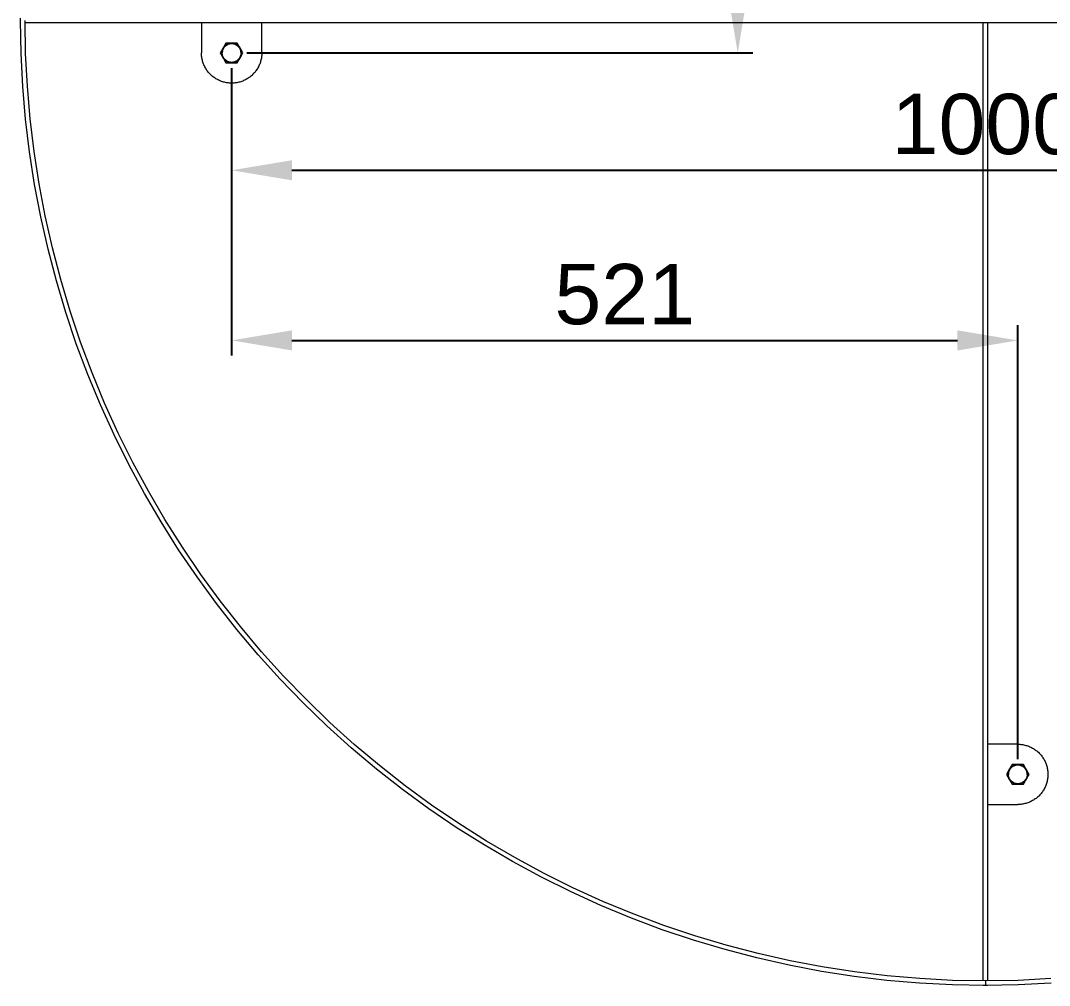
# Model space of a CAD drawing. Header units: millimetres. Extents: x 197 to 5040, y -433 to 2409.
# Drawn here: x 1993 to 2675, y -325 to 315 of the extents above; entities that cross this region are included whole.
import ezdxf

# ---------------------------------------------------------------- set-up
doc = ezdxf.new("R2010")
doc.units = ezdxf.units.MM
doc.layers.add('ZANO_R', color=7, linetype='Continuous', lineweight=0)
doc.layers.add('ZANO_W', color=1, linetype='Continuous', lineweight=0)
doc.styles.get("Standard").update_dxf_attribs({"font": 'ARIALUNI.TTF'})
doc.dimstyles.new('pl i ang', dxfattribs={"dimtxt": 50, "dimasz": 50, "dimexe": 1.25, "dimexo": 0.625, "dimgap": 10, "dimtad": 1, "dimtoh": 1, "dimtxsty": 'Standard', "dimcen": 2.5, "dimclrd": 1, "dimclre": 1, "dimclrt": 1, "dimadec": 0, "dimazin": 0, "dimtfac": 1, "dimtmove": 0, "dimatfit": 3, "dimfxl": 1, "dimarcsym": 1})

# ---------------------------------------------------------------- blocks, each defined once
blk = doc.blocks.new('*D366')
at = {"layer": 'ZANO_W', "color": 1, "lineweight": -2}
for p, q in [((2132.66, 283.62), (2132.66, 92.97)), ((2654.16, -174.88), (2654.16, 112.97)), ((2172.66, 102.97), (2614.16, 102.97))]:
    blk.add_line(p, q, dxfattribs=at)
at = {"layer": 'ZANO_W', "color": 1}
for points in [[(2172.66, 109.63), (2172.66, 96.3), (2132.66, 102.97)], [(2614.16, 96.3), (2614.16, 109.63), (2654.16, 102.97)]]:
    blk.add_solid(points, dxfattribs=at)
at = {"layer": 'ZANO_W', "color": 1, "insert": (2393.41, 133.4), "char_height": 40, "attachment_point": 5}
blk.add_mtext('521', dxfattribs=at)
blk = doc.blocks.new('*D367')
at = {"layer": 'ZANO_W', "color": 1, "lineweight": -2}
for p, q in [((3132.66, 326.62), (3132.66, 205.81)), ((2132.66, 283.62), (2132.66, 205.81)), ((2172.66, 215.81), (3092.66, 215.81))]:
    blk.add_line(p, q, dxfattribs=at)
at = {"layer": 'ZANO_W', "color": 1}
for points in [[(2172.66, 222.48), (2172.66, 209.15), (2132.66, 215.81)], [(3092.66, 209.15), (3092.66, 222.48), (3132.66, 215.81)]]:
    blk.add_solid(points, dxfattribs=at)
at = {"layer": 'ZANO_W', "color": 1, "insert": (2632.66, 246.25), "char_height": 40, "attachment_point": 5}
blk.add_mtext('1000', dxfattribs=at)
blk = doc.blocks.new('*D368')
at = {"layer": 'ZANO_W', "color": 1, "lineweight": -2}
for p, q in [((2601.16, 815.12), (2458.36, 815.12)), ((2468.36, 775.12), (2468.36, 333.62)), ((2142.66, 293.62), (2478.36, 293.62))]:
    blk.add_line(p, q, dxfattribs=at)
at = {"layer": 'ZANO_W', "color": 1}
for points in [[(2475.03, 775.12), (2461.7, 775.12), (2468.36, 815.12)], [(2461.7, 333.62), (2475.03, 333.62), (2468.36, 293.62)]]:
    blk.add_solid(points, dxfattribs=at)
at = {"layer": 'ZANO_W', "color": 1, "insert": (2437.93, 554.37), "char_height": 40, "attachment_point": 5, "rotation": 90}
blk.add_mtext('521', dxfattribs=at)

msp = doc.modelspace()

# ---------------------------------------------------------------- linework, layer by layer
at = {"layer": 'ZANO_R'}
for p, q in [((1992.66, 313.62), (1992.66, 316.62)), ((1993.03, 293.27), (1992.66, 315.12)), ((1996.03, 293.37), (1995.66, 315.12)), ((1992.66, 313.62), (1992.66, 313.62)), ((3269.66, 313.62), (1995.66, 313.62)), ((2112.66, 313.62), (2112.66, 293.62)), ((2152.66, 293.62), (2152.66, 313.62)), ((2631.16, -321.88), (2631.16, 313.62)), ((2634.16, 313.62), (2634.16, -321.88)), ((2112.67, 292.93), (2112.66, 293.62)), ((2127.03, 296.87), (2125.15, 293.62)), ((2125.15, 293.62), (2127.03, 290.37)), ((2126.16, 293.73), (2126.17, 293.95)), ((2126.16, 293.51), (2126.16, 293.73)), ((2126.17, 293.29), (2126.16, 293.51)), ((2126.17, 293.95), (2126.18, 294.16)), ((2126.18, 294.16), (2126.2, 294.38)), ((2126.2, 294.38), (2126.23, 294.6)), ((2126.23, 294.6), (2126.27, 294.82)), ((2126.27, 294.82), (2126.31, 295.03)), ((2126.31, 295.03), (2126.37, 295.25)), ((2126.37, 295.25), (2126.42, 295.46)), ((2126.42, 294.04), (2126.41, 293.83)), ((2126.41, 293.83), (2126.41, 293.62)), ((2126.41, 293.4), (2126.41, 293.62)), ((2126.42, 295.46), (2126.49, 295.67)), ((2126.44, 294.26), (2126.42, 294.04)), ((2126.47, 294.47), (2126.44, 294.26)), ((2126.5, 294.68), (2126.47, 294.47)), ((2126.49, 295.67), (2126.56, 295.87)), ((2126.54, 294.89), (2126.5, 294.68)), ((2126.59, 295.1), (2126.54, 294.89)), ((2126.56, 295.87), (2126.64, 296.08)), ((2126.64, 295.3), (2126.59, 295.1)), ((2126.64, 296.08), (2126.73, 296.28)), ((2126.7, 295.51), (2126.64, 295.3)), ((2126.77, 295.71), (2126.7, 295.51)), ((2126.73, 296.28), (2126.82, 296.48)), ((2126.84, 295.91), (2126.77, 295.71)), ((2126.82, 296.48), (2126.92, 296.67)), ((2126.93, 296.11), (2126.84, 295.91)), ((2126.92, 296.67), (2127.03, 296.87)), ((2127.01, 296.3), (2126.93, 296.11)), ((2127.11, 296.49), (2127.01, 296.3)), ((2128.9, 300.12), (2127.03, 296.87)), ((2127.03, 296.87), (2127.14, 297.05)), ((2127.21, 296.68), (2127.11, 296.49)), ((2127.14, 297.05), (2127.26, 297.24)), ((2127.32, 296.86), (2127.21, 296.68)), ((2127.26, 297.24), (2127.39, 297.42)), ((2127.43, 297.04), (2127.32, 296.86)), ((2127.39, 297.42), (2127.52, 297.59)), ((2127.55, 297.22), (2127.43, 297.04)), ((2127.52, 297.59), (2127.65, 297.77)), ((2127.68, 297.39), (2127.55, 297.22)), ((2127.65, 297.77), (2127.8, 297.93)), ((2127.81, 297.56), (2127.68, 297.39)), ((2127.8, 297.93), (2127.95, 298.09)), ((2127.95, 297.72), (2127.81, 297.56)), ((2127.95, 298.09), (2128.1, 298.25)), ((2128.09, 297.88), (2127.95, 297.72)), ((2128.24, 298.04), (2128.09, 297.88)), ((2128.1, 298.25), (2128.26, 298.4)), ((2128.39, 298.18), (2128.24, 298.04)), ((2128.26, 298.4), (2128.42, 298.55)), ((2128.55, 298.33), (2128.39, 298.18)), ((2128.42, 298.55), (2128.59, 298.69)), ((2128.71, 298.46), (2128.55, 298.33)), ((2128.59, 298.69), (2128.77, 298.82)), ((2128.88, 298.6), (2128.71, 298.46)), ((2128.77, 298.82), (2128.94, 298.95)), ((2129.05, 298.72), (2128.88, 298.6)), ((2132.66, 300.12), (2128.9, 300.12)), ((2128.94, 298.95), (2129.13, 299.07)), ((2129.23, 298.84), (2129.05, 298.72)), ((2129.13, 299.07), (2129.31, 299.19)), ((2129.41, 298.96), (2129.23, 298.84)), ((2129.31, 299.19), (2129.5, 299.3)), ((2129.59, 299.06), (2129.41, 298.96)), ((2129.5, 299.3), (2129.7, 299.4)), ((2129.78, 299.17), (2129.59, 299.06)), ((2129.7, 299.4), (2129.89, 299.5)), ((2129.97, 299.26), (2129.78, 299.17)), ((2129.89, 299.5), (2130.09, 299.59)), ((2130.17, 299.35), (2129.97, 299.26)), ((2130.09, 299.59), (2130.3, 299.67)), ((2130.36, 299.43), (2130.17, 299.35)), ((2130.3, 299.67), (2130.5, 299.75)), ((2130.56, 299.51), (2130.36, 299.43)), ((2130.5, 299.75), (2130.71, 299.82)), ((2130.77, 299.57), (2130.56, 299.51)), ((2130.71, 299.82), (2130.92, 299.88)), ((2130.97, 299.63), (2130.77, 299.57)), ((2130.92, 299.88), (2131.13, 299.93)), ((2131.18, 299.69), (2130.97, 299.63)), ((2131.13, 299.93), (2131.35, 299.98)), ((2131.39, 299.74), (2131.18, 299.69)), ((2131.35, 299.98), (2131.57, 300.02)), ((2131.6, 299.77), (2131.39, 299.74)), ((2131.57, 300.02), (2131.78, 300.06)), ((2131.81, 299.81), (2131.6, 299.77)), ((2131.78, 300.06), (2132, 300.08)), ((2132.02, 299.83), (2131.81, 299.81)), ((2132, 300.08), (2132.22, 300.1)), ((2132.23, 299.85), (2132.02, 299.83)), ((2132.22, 300.1), (2132.44, 300.11)), ((2132.44, 299.86), (2132.23, 299.85)), ((2132.44, 300.11), (2132.66, 300.12)), ((2132.66, 299.87), (2132.44, 299.86)), ((2136.41, 300.12), (2132.66, 300.12)), ((2132.66, 300.12), (2132.88, 300.11)), ((2132.87, 299.86), (2132.66, 299.87)), ((2133.08, 299.85), (2132.87, 299.86)), ((2132.88, 300.11), (2133.1, 300.1)), ((2133.3, 299.83), (2133.08, 299.85)), ((2133.1, 300.1), (2133.32, 300.08)), ((2133.51, 299.81), (2133.3, 299.83)), ((2133.32, 300.08), (2133.53, 300.06)), ((2133.72, 299.77), (2133.51, 299.81)), ((2133.53, 300.06), (2133.75, 300.02)), ((2133.93, 299.74), (2133.72, 299.77)), ((2133.75, 300.02), (2133.97, 299.98)), ((2134.14, 299.69), (2133.93, 299.74)), ((2133.97, 299.98), (2134.18, 299.93)), ((2134.34, 299.63), (2134.14, 299.69)), ((2134.18, 299.93), (2134.39, 299.88)), ((2134.55, 299.57), (2134.34, 299.63)), ((2134.39, 299.88), (2134.6, 299.82)), ((2134.75, 299.51), (2134.55, 299.57)), ((2134.6, 299.82), (2134.81, 299.75)), ((2134.95, 299.43), (2134.75, 299.51)), ((2134.81, 299.75), (2135.02, 299.67)), ((2135.15, 299.35), (2134.95, 299.43)), ((2135.02, 299.67), (2135.22, 299.59)), ((2135.34, 299.26), (2135.15, 299.35)), ((2135.22, 299.59), (2135.42, 299.5)), ((2135.53, 299.17), (2135.34, 299.26)), ((2135.42, 299.5), (2135.62, 299.4)), ((2135.72, 299.06), (2135.53, 299.17)), ((2135.62, 299.4), (2135.81, 299.3)), ((2135.91, 298.96), (2135.72, 299.06)), ((2135.81, 299.3), (2136, 299.19)), ((2136.09, 298.84), (2135.91, 298.96)), ((2136, 299.19), (2136.19, 299.07)), ((2136.26, 298.72), (2136.09, 298.84)), ((2136.19, 299.07), (2136.37, 298.95)), ((2136.43, 298.6), (2136.26, 298.72)), ((2136.37, 298.95), (2136.55, 298.82)), ((2138.29, 296.87), (2136.41, 300.12)), ((2136.6, 298.46), (2136.43, 298.6)), ((2136.55, 298.82), (2136.72, 298.69)), ((2136.77, 298.33), (2136.6, 298.46)), ((2136.72, 298.69), (2136.89, 298.55)), ((2136.92, 298.18), (2136.77, 298.33)), ((2136.89, 298.55), (2137.06, 298.4)), ((2137.08, 298.04), (2136.92, 298.18)), ((2137.06, 298.4), (2137.21, 298.25)), ((2137.23, 297.88), (2137.08, 298.04)), ((2137.21, 298.25), (2137.37, 298.09)), ((2137.37, 297.72), (2137.23, 297.88)), ((2137.37, 298.09), (2137.52, 297.93)), ((2137.51, 297.56), (2137.37, 297.72)), ((2137.64, 297.39), (2137.51, 297.56)), ((2137.52, 297.93), (2137.66, 297.77)), ((2137.76, 297.22), (2137.64, 297.39)), ((2137.66, 297.77), (2137.8, 297.59)), ((2137.88, 297.04), (2137.76, 297.22)), ((2137.8, 297.59), (2137.93, 297.42)), ((2138, 296.86), (2137.88, 297.04)), ((2137.93, 297.42), (2138.05, 297.24)), ((2138.11, 296.68), (2138, 296.86)), ((2138.05, 297.24), (2138.17, 297.05)), ((2138.21, 296.49), (2138.11, 296.68)), ((2138.17, 297.05), (2138.29, 296.87)), ((2138.3, 296.3), (2138.21, 296.49)), ((2140.16, 293.62), (2138.29, 296.87)), ((2138.29, 296.87), (2138.39, 296.67)), ((2138.29, 290.37), (2140.16, 293.62)), ((2138.39, 296.11), (2138.3, 296.3)), ((2138.39, 296.67), (2138.49, 296.48)), ((2138.47, 295.91), (2138.39, 296.11)), ((2138.55, 295.71), (2138.47, 295.91)), ((2138.49, 296.48), (2138.59, 296.28)), ((2138.61, 295.51), (2138.55, 295.71)), ((2138.59, 296.28), (2138.67, 296.08)), ((2138.68, 295.3), (2138.61, 295.51)), ((2138.67, 296.08), (2138.75, 295.87)), ((2138.73, 295.1), (2138.68, 295.3)), ((2138.78, 294.89), (2138.73, 295.1)), ((2138.75, 295.87), (2138.83, 295.67)), ((2138.82, 294.68), (2138.78, 294.89)), ((2138.85, 294.47), (2138.82, 294.68)), ((2138.83, 295.67), (2138.89, 295.46)), ((2138.87, 294.26), (2138.85, 294.47)), ((2138.89, 294.04), (2138.87, 294.26)), ((2138.89, 295.46), (2138.95, 295.25)), ((2138.9, 293.83), (2138.89, 294.04)), ((2138.91, 293.62), (2138.9, 293.83)), ((2138.91, 293.62), (2138.9, 293.4)), ((2138.95, 295.25), (2139, 295.03)), ((2139, 295.03), (2139.05, 294.82)), ((2139.05, 294.82), (2139.08, 294.6)), ((2139.08, 294.6), (2139.11, 294.38)), ((2139.11, 294.38), (2139.13, 294.16)), ((2139.13, 294.16), (2139.15, 293.95)), ((2139.15, 293.95), (2139.16, 293.73)), ((2139.16, 293.51), (2139.15, 293.29)), ((2139.16, 293.73), (2139.16, 293.51)), ((2152.66, 293.62), (2152.65, 292.93)), ((1994.15, 271.44), (1993.03, 293.27)), ((1997.14, 271.65), (1996.03, 293.37)), ((2112.7, 292.25), (2112.67, 292.93)), ((2112.76, 291.57), (2112.7, 292.25)), ((2112.84, 290.89), (2112.76, 291.57)), ((2112.95, 290.22), (2112.84, 290.89)), ((2113.08, 289.55), (2112.95, 290.22)), ((2113.23, 288.88), (2113.08, 289.55)), ((2113.4, 288.22), (2113.23, 288.88)), ((2113.59, 287.57), (2113.4, 288.22)), ((2113.81, 286.92), (2113.59, 287.57)), ((2114.05, 286.28), (2113.81, 286.92)), ((2126.18, 293.07), (2126.17, 293.29)), ((2126.2, 292.85), (2126.18, 293.07)), ((2126.23, 292.63), (2126.2, 292.85)), ((2126.27, 292.42), (2126.23, 292.63)), ((2126.31, 292.2), (2126.27, 292.42)), ((2126.37, 291.99), (2126.31, 292.2)), ((2126.42, 291.78), (2126.37, 291.99)), ((2126.42, 293.19), (2126.41, 293.4)), ((2126.44, 292.98), (2126.42, 293.19)), ((2126.49, 291.57), (2126.42, 291.78)), ((2126.47, 292.76), (2126.44, 292.98)), ((2126.5, 292.55), (2126.47, 292.76)), ((2126.56, 291.36), (2126.49, 291.57)), ((2126.54, 292.34), (2126.5, 292.55)), ((2126.59, 292.14), (2126.54, 292.34)), ((2126.64, 291.15), (2126.56, 291.36)), ((2126.64, 291.93), (2126.59, 292.14)), ((2126.7, 291.73), (2126.64, 291.93)), ((2126.73, 290.95), (2126.64, 291.15)), ((2126.77, 291.52), (2126.7, 291.73)), ((2126.82, 290.75), (2126.73, 290.95)), ((2126.84, 291.32), (2126.77, 291.52)), ((2126.92, 290.56), (2126.82, 290.75)), ((2126.93, 291.13), (2126.84, 291.32)), ((2127.03, 290.37), (2126.92, 290.56)), ((2127.01, 290.93), (2126.93, 291.13)), ((2127.11, 290.74), (2127.01, 290.93)), ((2127.03, 290.37), (2128.9, 287.12)), ((2127.14, 290.18), (2127.03, 290.37)), ((2127.21, 290.55), (2127.11, 290.74)), ((2127.26, 289.99), (2127.14, 290.18)), ((2127.32, 290.37), (2127.21, 290.55)), ((2127.39, 289.81), (2127.26, 289.99)), ((2127.43, 290.19), (2127.32, 290.37)), ((2127.52, 289.64), (2127.39, 289.81)), ((2127.55, 290.01), (2127.43, 290.19)), ((2127.65, 289.47), (2127.52, 289.64)), ((2127.68, 289.84), (2127.55, 290.01)), ((2127.8, 289.3), (2127.65, 289.47)), ((2127.81, 289.67), (2127.68, 289.84)), ((2127.95, 289.14), (2127.8, 289.3)), ((2127.95, 289.51), (2127.81, 289.67)), ((2128.09, 289.35), (2127.95, 289.51)), ((2128.1, 288.98), (2127.95, 289.14)), ((2128.24, 289.2), (2128.09, 289.35)), ((2128.26, 288.83), (2128.1, 288.98)), ((2128.39, 289.05), (2128.24, 289.2)), ((2128.42, 288.68), (2128.26, 288.83)), ((2128.55, 288.91), (2128.39, 289.05)), ((2128.59, 288.54), (2128.42, 288.68)), ((2128.71, 288.77), (2128.55, 288.91)), ((2128.77, 288.41), (2128.59, 288.54)), ((2128.88, 288.64), (2128.71, 288.77)), ((2128.94, 288.28), (2128.77, 288.41)), ((2129.05, 288.51), (2128.88, 288.64)), ((2128.9, 287.12), (2132.66, 287.12)), ((2129.13, 288.16), (2128.94, 288.28)), ((2129.23, 288.39), (2129.05, 288.51)), ((2129.31, 288.04), (2129.13, 288.16)), ((2129.41, 288.28), (2129.23, 288.39)), ((2129.5, 287.93), (2129.31, 288.04)), ((2129.59, 288.17), (2129.41, 288.28)), ((2129.7, 287.83), (2129.5, 287.93)), ((2129.78, 288.07), (2129.59, 288.17)), ((2129.89, 287.73), (2129.7, 287.83)), ((2129.97, 287.97), (2129.78, 288.07)), ((2130.09, 287.64), (2129.89, 287.73)), ((2130.17, 287.88), (2129.97, 287.97)), ((2130.3, 287.56), (2130.09, 287.64)), ((2130.36, 287.8), (2130.17, 287.88)), ((2130.5, 287.48), (2130.3, 287.56)), ((2130.56, 287.73), (2130.36, 287.8)), ((2130.71, 287.41), (2130.5, 287.48)), ((2130.77, 287.66), (2130.56, 287.73)), ((2130.92, 287.35), (2130.71, 287.41)), ((2130.97, 287.6), (2130.77, 287.66)), ((2131.13, 287.3), (2130.92, 287.35)), ((2131.18, 287.54), (2130.97, 287.6)), ((2131.35, 287.25), (2131.13, 287.3)), ((2131.39, 287.5), (2131.18, 287.54)), ((2131.57, 287.21), (2131.35, 287.25)), ((2131.6, 287.46), (2131.39, 287.5)), ((2131.78, 287.18), (2131.57, 287.21)), ((2131.81, 287.42), (2131.6, 287.46)), ((2132, 287.15), (2131.78, 287.18)), ((2132.02, 287.4), (2131.81, 287.42)), ((2132.22, 287.13), (2132, 287.15)), ((2132.23, 287.38), (2132.02, 287.4)), ((2132.44, 287.12), (2132.22, 287.13)), ((2132.44, 287.37), (2132.23, 287.38)), ((2132.66, 287.37), (2132.44, 287.37)), ((2132.66, 287.12), (2132.44, 287.12)), ((2132.87, 287.37), (2132.66, 287.37)), ((2132.66, 287.12), (2136.41, 287.12)), ((2132.88, 287.12), (2132.66, 287.12)), ((2133.08, 287.38), (2132.87, 287.37)), ((2133.1, 287.13), (2132.88, 287.12)), ((2133.3, 287.4), (2133.08, 287.38)), ((2133.32, 287.15), (2133.1, 287.13)), ((2133.51, 287.42), (2133.3, 287.4)), ((2133.53, 287.18), (2133.32, 287.15)), ((2133.72, 287.46), (2133.51, 287.42)), ((2133.75, 287.21), (2133.53, 287.18)), ((2133.93, 287.5), (2133.72, 287.46)), ((2133.97, 287.25), (2133.75, 287.21)), ((2134.14, 287.54), (2133.93, 287.5)), ((2134.18, 287.3), (2133.97, 287.25)), ((2134.34, 287.6), (2134.14, 287.54)), ((2134.39, 287.35), (2134.18, 287.3)), ((2134.55, 287.66), (2134.34, 287.6)), ((2134.6, 287.41), (2134.39, 287.35)), ((2134.75, 287.73), (2134.55, 287.66)), ((2134.81, 287.48), (2134.6, 287.41)), ((2134.95, 287.8), (2134.75, 287.73)), ((2135.02, 287.56), (2134.81, 287.48)), ((2135.15, 287.88), (2134.95, 287.8)), ((2135.22, 287.64), (2135.02, 287.56)), ((2135.34, 287.97), (2135.15, 287.88)), ((2135.42, 287.73), (2135.22, 287.64)), ((2135.53, 288.07), (2135.34, 287.97)), ((2135.62, 287.83), (2135.42, 287.73)), ((2135.72, 288.17), (2135.53, 288.07)), ((2135.81, 287.93), (2135.62, 287.83)), ((2135.91, 288.28), (2135.72, 288.17)), ((2136, 288.04), (2135.81, 287.93)), ((2136.09, 288.39), (2135.91, 288.28)), ((2136.19, 288.16), (2136, 288.04)), ((2136.26, 288.51), (2136.09, 288.39)), ((2136.37, 288.28), (2136.19, 288.16)), ((2136.43, 288.64), (2136.26, 288.51)), ((2136.55, 288.41), (2136.37, 288.28)), ((2136.41, 287.12), (2138.29, 290.37)), ((2136.6, 288.77), (2136.43, 288.64)), ((2136.72, 288.54), (2136.55, 288.41)), ((2136.77, 288.91), (2136.6, 288.77)), ((2136.89, 288.68), (2136.72, 288.54)), ((2136.92, 289.05), (2136.77, 288.91)), ((2137.06, 288.83), (2136.89, 288.68)), ((2137.08, 289.2), (2136.92, 289.05)), ((2137.21, 288.98), (2137.06, 288.83)), ((2137.23, 289.35), (2137.08, 289.2)), ((2137.37, 289.14), (2137.21, 288.98)), ((2137.37, 289.51), (2137.23, 289.35)), ((2137.51, 289.67), (2137.37, 289.51)), ((2137.52, 289.3), (2137.37, 289.14)), ((2137.64, 289.84), (2137.51, 289.67)), ((2137.66, 289.47), (2137.52, 289.3)), ((2137.76, 290.01), (2137.64, 289.84)), ((2137.8, 289.64), (2137.66, 289.47)), ((2137.88, 290.19), (2137.76, 290.01)), ((2137.93, 289.81), (2137.8, 289.64)), ((2138, 290.37), (2137.88, 290.19)), ((2138.05, 289.99), (2137.93, 289.81)), ((2138.11, 290.55), (2138, 290.37)), ((2138.17, 290.18), (2138.05, 289.99)), ((2138.21, 290.74), (2138.11, 290.55)), ((2138.29, 290.37), (2138.17, 290.18)), ((2138.3, 290.93), (2138.21, 290.74)), ((2138.39, 290.56), (2138.29, 290.37)), ((2138.39, 291.13), (2138.3, 290.93)), ((2138.47, 291.32), (2138.39, 291.13)), ((2138.49, 290.75), (2138.39, 290.56)), ((2138.55, 291.52), (2138.47, 291.32)), ((2138.59, 290.95), (2138.49, 290.75)), ((2138.61, 291.73), (2138.55, 291.52)), ((2138.67, 291.15), (2138.59, 290.95)), ((2138.68, 291.93), (2138.61, 291.73)), ((2138.75, 291.36), (2138.67, 291.15)), ((2138.73, 292.14), (2138.68, 291.93)), ((2138.78, 292.34), (2138.73, 292.14)), ((2138.83, 291.57), (2138.75, 291.36)), ((2138.82, 292.55), (2138.78, 292.34)), ((2138.85, 292.76), (2138.82, 292.55)), ((2138.89, 291.78), (2138.83, 291.57)), ((2138.87, 292.98), (2138.85, 292.76)), ((2138.89, 293.19), (2138.87, 292.98)), ((2138.9, 293.4), (2138.89, 293.19)), ((2138.95, 291.99), (2138.89, 291.78)), ((2139, 292.2), (2138.95, 291.99)), ((2139.05, 292.42), (2139, 292.2)), ((2139.08, 292.63), (2139.05, 292.42)), ((2139.11, 292.85), (2139.08, 292.63)), ((2139.13, 293.07), (2139.11, 292.85)), ((2139.15, 293.29), (2139.13, 293.07)), ((2151.5, 286.92), (2151.26, 286.28)), ((2151.72, 287.57), (2151.5, 286.92)), ((2151.92, 288.22), (2151.72, 287.57)), ((2152.09, 288.88), (2151.92, 288.22)), ((2152.24, 289.55), (2152.09, 288.88)), ((2152.37, 290.22), (2152.24, 289.55)), ((2152.47, 290.89), (2152.37, 290.22)), ((2152.55, 291.57), (2152.47, 290.89)), ((2152.61, 292.25), (2152.55, 291.57)), ((2152.65, 292.93), (2152.61, 292.25)), ((2114.31, 285.65), (2114.05, 286.28)), ((2114.6, 285.03), (2114.31, 285.65)), ((2114.9, 284.41), (2114.6, 285.03)), ((2115.22, 283.81), (2114.9, 284.41)), ((2115.57, 283.22), (2115.22, 283.81)), ((2115.93, 282.65), (2115.57, 283.22)), ((2116.32, 282.08), (2115.93, 282.65)), ((2116.72, 281.53), (2116.32, 282.08)), ((2117.14, 280.99), (2116.72, 281.53)), ((2117.58, 280.47), (2117.14, 280.99)), ((2118.04, 279.96), (2117.58, 280.47)), ((2118.52, 279.47), (2118.04, 279.96)), ((2147.27, 279.96), (2146.8, 279.47)), ((2147.73, 280.47), (2147.27, 279.96)), ((2148.17, 280.99), (2147.73, 280.47)), ((2148.59, 281.53), (2148.17, 280.99)), ((2149, 282.08), (2148.59, 281.53)), ((2149.38, 282.65), (2149, 282.08)), ((2149.75, 283.22), (2149.38, 282.65)), ((2150.09, 283.81), (2149.75, 283.22)), ((2150.42, 284.41), (2150.09, 283.81)), ((2150.72, 285.03), (2150.42, 284.41)), ((2151, 285.65), (2150.72, 285.03)), ((2151.26, 286.28), (2151, 285.65)), ((2119.01, 279), (2118.52, 279.47)), ((2119.51, 278.54), (2119.01, 279)), ((2120.04, 278.1), (2119.51, 278.54)), ((2120.57, 277.68), (2120.04, 278.1)), ((2121.12, 277.28), (2120.57, 277.68)), ((2121.69, 276.89), (2121.12, 277.28)), ((2122.27, 276.53), (2121.69, 276.89)), ((2122.86, 276.18), (2122.27, 276.53)), ((2123.46, 275.86), (2122.86, 276.18)), ((2124.07, 275.55), (2123.46, 275.86)), ((2124.69, 275.27), (2124.07, 275.55)), ((2125.32, 275.01), (2124.69, 275.27)), ((2125.96, 274.77), (2125.32, 275.01)), ((2126.61, 274.55), (2125.96, 274.77)), ((2127.26, 274.36), (2126.61, 274.55)), ((2127.92, 274.18), (2127.26, 274.36)), ((2128.59, 274.03), (2127.92, 274.18)), ((2129.26, 273.91), (2128.59, 274.03)), ((2129.93, 273.8), (2129.26, 273.91)), ((2130.61, 273.72), (2129.93, 273.8)), ((2131.29, 273.66), (2130.61, 273.72)), ((2131.97, 273.63), (2131.29, 273.66)), ((2132.66, 273.62), (2131.97, 273.63)), ((2133.34, 273.63), (2132.66, 273.62)), ((2134.02, 273.66), (2133.34, 273.63)), ((2134.7, 273.72), (2134.02, 273.66)), ((2135.38, 273.8), (2134.7, 273.72)), ((2136.06, 273.91), (2135.38, 273.8)), ((2136.73, 274.03), (2136.06, 273.91)), ((2137.39, 274.18), (2136.73, 274.03)), ((2138.05, 274.36), (2137.39, 274.18)), ((2138.71, 274.55), (2138.05, 274.36)), ((2139.36, 274.77), (2138.71, 274.55)), ((2139.99, 275.01), (2139.36, 274.77)), ((2140.63, 275.27), (2139.99, 275.01)), ((2141.25, 275.55), (2140.63, 275.27)), ((2141.86, 275.86), (2141.25, 275.55)), ((2142.46, 276.18), (2141.86, 275.86)), ((2143.05, 276.53), (2142.46, 276.18)), ((2143.63, 276.89), (2143.05, 276.53)), ((2144.19, 277.28), (2143.63, 276.89)), ((2144.74, 277.68), (2144.19, 277.28)), ((2145.28, 278.1), (2144.74, 277.68)), ((2145.8, 278.54), (2145.28, 278.1)), ((2146.31, 279), (2145.8, 278.54)), ((2146.8, 279.47), (2146.31, 279)), ((1996.01, 249.67), (1994.15, 271.44)), ((1999, 249.97), (1997.14, 271.65)), ((1998.62, 227.97), (1996.01, 249.67)), ((2001.59, 228.38), (1999, 249.97)), ((2001.96, 206.37), (1998.62, 227.97)), ((2004.92, 206.88), (2001.59, 228.38)), ((2006.04, 184.9), (2001.96, 206.37)), ((2008.98, 185.51), (2004.92, 206.88)), ((2010.85, 163.59), (2006.04, 184.9)), ((2013.77, 164.3), (2008.98, 185.51)), ((2019.28, 143.26), (2013.77, 164.3)), ((2016.39, 142.45), (2010.85, 163.59)), ((2022.65, 121.51), (2016.39, 142.45)), ((2025.5, 122.41), (2019.28, 143.26)), ((2029.61, 100.79), (2022.65, 121.51)), ((2032.44, 101.8), (2025.5, 122.41)), ((2037.28, 80.33), (2029.61, 100.79)), ((2040.07, 81.43), (2032.44, 101.8)), ((2045.64, 60.14), (2037.28, 80.33)), ((2048.39, 61.33), (2040.07, 81.43)), ((2054.69, 40.25), (2045.64, 60.14)), ((2057.4, 41.53), (2048.39, 61.33)), ((2067.07, 22.05), (2057.4, 41.53)), ((2064.41, 20.67), (2054.69, 40.25)), ((2074.8, 1.45), (2064.41, 20.67)), ((2077.41, 2.92), (2067.07, 22.05)), ((2085.83, -17.42), (2074.8, 1.45)), ((2088.39, -15.86), (2077.41, 2.92)), ((2097.5, -35.89), (2085.83, -17.42)), ((2100.01, -34.25), (2088.39, -15.86)), ((2109.8, -53.96), (2097.5, -35.89)), ((2112.25, -52.23), (2100.01, -34.25)), ((2122.7, -71.6), (2109.8, -53.96)), ((2125.09, -69.78), (2112.25, -52.23)), ((2136.2, -88.78), (2122.7, -71.6)), ((2138.53, -86.89), (2125.09, -69.78)), ((2152.54, -103.52), (2138.53, -86.89)), ((2150.28, -105.49), (2136.2, -88.78)), ((2164.92, -121.72), (2150.28, -105.49)), ((2167.12, -119.67), (2152.54, -103.52)), ((2180.11, -137.43), (2164.92, -121.72)), ((2182.23, -135.31), (2167.12, -119.67)), ((2197.87, -150.43), (2182.23, -135.31)), ((2195.82, -152.62), (2180.11, -137.43)), ((2212.05, -167.26), (2195.82, -152.62)), ((2214.02, -165), (2197.87, -150.43)), ((2228.76, -181.34), (2212.05, -167.26)), ((2230.65, -179.01), (2214.02, -165)), ((2654.16, -164.88), (2634.16, -164.88)), ((2654.16, -164.88), (2654.84, -164.9)), ((2654.84, -164.9), (2655.52, -164.93)), ((2655.52, -164.93), (2656.2, -164.99)), ((2656.2, -164.99), (2656.88, -165.07)), ((2656.88, -165.07), (2657.56, -165.17)), ((2657.56, -165.17), (2658.23, -165.3)), ((2658.23, -165.3), (2658.89, -165.45)), ((2658.89, -165.45), (2659.55, -165.63)), ((2659.55, -165.63), (2660.21, -165.82)), ((2660.21, -165.82), (2660.86, -166.04)), ((2660.86, -166.04), (2661.49, -166.28)), ((2661.49, -166.28), (2662.13, -166.54)), ((2662.13, -166.54), (2662.75, -166.82)), ((2662.75, -166.82), (2663.36, -167.13)), ((2663.36, -167.13), (2663.96, -167.45)), ((2663.96, -167.45), (2664.55, -167.8)), ((2664.55, -167.8), (2665.13, -168.16)), ((2665.13, -168.16), (2665.69, -168.54)), ((2665.69, -168.54), (2666.24, -168.95)), ((2666.24, -168.95), (2666.78, -169.37)), ((2666.78, -169.37), (2667.3, -169.81)), ((2667.3, -169.81), (2667.81, -170.27)), ((2667.81, -170.27), (2668.3, -170.74)), ((2668.3, -170.74), (2668.77, -171.23)), ((2668.77, -171.23), (2669.23, -171.74)), ((2669.23, -171.74), (2669.67, -172.26)), ((2669.67, -172.26), (2670.09, -172.8)), ((2670.09, -172.8), (2670.5, -173.35)), ((2670.5, -173.35), (2670.88, -173.92)), ((2670.88, -173.92), (2671.25, -174.49)), ((2671.25, -174.49), (2671.59, -175.08)), ((2671.59, -175.08), (2671.92, -175.68)), ((2671.92, -175.68), (2672.22, -176.29)), ((2672.22, -176.29), (2672.5, -176.92)), ((2672.5, -176.92), (2672.76, -177.55)), ((2245.95, -194.84), (2228.76, -181.34)), ((2247.76, -192.45), (2230.65, -179.01)), ((2648.53, -181.63), (2646.65, -184.88)), ((2647.68, -184.34), (2647.7, -184.12)), ((2647.7, -184.12), (2647.73, -183.9)), ((2647.73, -183.9), (2647.77, -183.68)), ((2647.77, -183.68), (2647.81, -183.47)), ((2647.81, -183.47), (2647.87, -183.25)), ((2647.87, -183.25), (2647.92, -183.04)), ((2647.92, -183.04), (2647.99, -182.83)), ((2647.94, -184.24), (2647.92, -184.46)), ((2647.97, -184.03), (2647.94, -184.24)), ((2648, -183.82), (2647.97, -184.03)), ((2647.99, -182.83), (2648.06, -182.63)), ((2648.04, -183.61), (2648, -183.82)), ((2648.09, -183.4), (2648.04, -183.61)), ((2648.06, -182.63), (2648.14, -182.42)), ((2648.14, -183.2), (2648.09, -183.4)), ((2648.14, -182.42), (2648.23, -182.22)), ((2648.2, -182.99), (2648.14, -183.2)), ((2648.27, -182.79), (2648.2, -182.99)), ((2648.23, -182.22), (2648.32, -182.02)), ((2648.34, -182.59), (2648.27, -182.79)), ((2648.32, -182.02), (2648.42, -181.83)), ((2648.43, -182.39), (2648.34, -182.59)), ((2648.42, -181.83), (2648.53, -181.63)), ((2648.51, -182.2), (2648.43, -182.39)), ((2648.61, -182.01), (2648.51, -182.2)), ((2650.4, -178.38), (2648.53, -181.63)), ((2648.53, -181.63), (2648.64, -181.45)), ((2648.71, -181.82), (2648.61, -182.01)), ((2648.64, -181.45), (2648.76, -181.26)), ((2648.82, -181.64), (2648.71, -181.82)), ((2648.76, -181.26), (2648.89, -181.08)), ((2648.93, -181.46), (2648.82, -181.64)), ((2648.89, -181.08), (2649.02, -180.91)), ((2649.05, -181.28), (2648.93, -181.46)), ((2649.02, -180.91), (2649.15, -180.73)), ((2649.18, -181.11), (2649.05, -181.28)), ((2649.15, -180.73), (2649.3, -180.57)), ((2649.31, -180.94), (2649.18, -181.11)), ((2649.3, -180.57), (2649.45, -180.41)), ((2649.45, -180.78), (2649.31, -180.94)), ((2649.45, -180.41), (2649.6, -180.25)), ((2649.59, -180.62), (2649.45, -180.78)), ((2649.74, -180.46), (2649.59, -180.62)), ((2649.6, -180.25), (2649.76, -180.1)), ((2649.89, -180.32), (2649.74, -180.46)), ((2649.76, -180.1), (2649.92, -179.95)), ((2650.05, -180.17), (2649.89, -180.32)), ((2649.92, -179.95), (2650.09, -179.81)), ((2650.21, -180.04), (2650.05, -180.17)), ((2650.09, -179.81), (2650.27, -179.68)), ((2650.38, -179.9), (2650.21, -180.04)), ((2650.27, -179.68), (2650.44, -179.55)), ((2650.55, -179.78), (2650.38, -179.9)), ((2654.16, -178.38), (2650.4, -178.38)), ((2650.44, -179.55), (2650.63, -179.43)), ((2650.73, -179.66), (2650.55, -179.78)), ((2650.63, -179.43), (2650.81, -179.31)), ((2650.91, -179.54), (2650.73, -179.66)), ((2650.81, -179.31), (2651, -179.2)), ((2651.09, -179.44), (2650.91, -179.54)), ((2651, -179.2), (2651.2, -179.1)), ((2651.28, -179.33), (2651.09, -179.44)), ((2651.2, -179.1), (2651.39, -179)), ((2651.47, -179.24), (2651.28, -179.33)), ((2651.39, -179), (2651.59, -178.91)), ((2651.67, -179.15), (2651.47, -179.24)), ((2651.59, -178.91), (2651.8, -178.83)), ((2651.86, -179.07), (2651.67, -179.15)), ((2651.8, -178.83), (2652, -178.75)), ((2652.06, -178.99), (2651.86, -179.07)), ((2652, -178.75), (2652.21, -178.68)), ((2652.27, -178.93), (2652.06, -178.99)), ((2652.21, -178.68), (2652.42, -178.62)), ((2652.47, -178.87), (2652.27, -178.93)), ((2652.42, -178.62), (2652.63, -178.57)), ((2652.68, -178.81), (2652.47, -178.87)), ((2652.63, -178.57), (2652.85, -178.52)), ((2652.89, -178.76), (2652.68, -178.81)), ((2652.85, -178.52), (2653.07, -178.48)), ((2653.1, -178.73), (2652.89, -178.76)), ((2653.07, -178.48), (2653.28, -178.44)), ((2653.31, -178.69), (2653.1, -178.73)), ((2653.28, -178.44), (2653.5, -178.42)), ((2653.52, -178.67), (2653.31, -178.69)), ((2653.5, -178.42), (2653.72, -178.4)), ((2653.73, -178.65), (2653.52, -178.67)), ((2653.72, -178.4), (2653.94, -178.39)), ((2653.94, -178.64), (2653.73, -178.65)), ((2653.94, -178.39), (2654.16, -178.38)), ((2654.16, -178.63), (2653.94, -178.64)), ((2657.91, -178.38), (2654.16, -178.38)), ((2654.16, -178.38), (2654.38, -178.39)), ((2654.37, -178.64), (2654.16, -178.63)), ((2654.58, -178.65), (2654.37, -178.64)), ((2654.38, -178.39), (2654.6, -178.4)), ((2654.8, -178.67), (2654.58, -178.65)), ((2654.6, -178.4), (2654.82, -178.42)), ((2655.01, -178.69), (2654.8, -178.67)), ((2654.82, -178.42), (2655.03, -178.44)), ((2655.22, -178.73), (2655.01, -178.69)), ((2655.03, -178.44), (2655.25, -178.48)), ((2655.43, -178.76), (2655.22, -178.73)), ((2655.25, -178.48), (2655.47, -178.52)), ((2655.64, -178.81), (2655.43, -178.76)), ((2655.47, -178.52), (2655.68, -178.57)), ((2655.84, -178.87), (2655.64, -178.81)), ((2655.68, -178.57), (2655.89, -178.62)), ((2656.05, -178.93), (2655.84, -178.87)), ((2655.89, -178.62), (2656.1, -178.68)), ((2656.25, -178.99), (2656.05, -178.93)), ((2656.1, -178.68), (2656.31, -178.75)), ((2656.45, -179.07), (2656.25, -178.99)), ((2656.31, -178.75), (2656.52, -178.83)), ((2656.65, -179.15), (2656.45, -179.07)), ((2656.52, -178.83), (2656.72, -178.91)), ((2656.84, -179.24), (2656.65, -179.15)), ((2656.72, -178.91), (2656.92, -179)), ((2657.03, -179.33), (2656.84, -179.24)), ((2656.92, -179), (2657.12, -179.1)), ((2657.22, -179.44), (2657.03, -179.33)), ((2657.12, -179.1), (2657.31, -179.2)), ((2657.41, -179.54), (2657.22, -179.44)), ((2657.31, -179.2), (2657.5, -179.31)), ((2657.59, -179.66), (2657.41, -179.54)), ((2657.5, -179.31), (2657.69, -179.43)), ((2657.76, -179.78), (2657.59, -179.66)), ((2657.69, -179.43), (2657.87, -179.55)), ((2657.93, -179.9), (2657.76, -179.78)), ((2657.87, -179.55), (2658.05, -179.68)), ((2659.79, -181.63), (2657.91, -178.38)), ((2658.1, -180.04), (2657.93, -179.9)), ((2658.05, -179.68), (2658.22, -179.81)), ((2658.27, -180.17), (2658.1, -180.04)), ((2658.22, -179.81), (2658.39, -179.95)), ((2658.42, -180.32), (2658.27, -180.17)), ((2658.39, -179.95), (2658.56, -180.1)), ((2658.58, -180.46), (2658.42, -180.32)), ((2658.56, -180.1), (2658.71, -180.25)), ((2658.73, -180.62), (2658.58, -180.46)), ((2658.71, -180.25), (2658.87, -180.41)), ((2658.87, -180.78), (2658.73, -180.62)), ((2658.87, -180.41), (2659.02, -180.57)), ((2659.01, -180.94), (2658.87, -180.78)), ((2659.14, -181.11), (2659.01, -180.94)), ((2659.02, -180.57), (2659.16, -180.73)), ((2659.26, -181.28), (2659.14, -181.11)), ((2659.16, -180.73), (2659.3, -180.91)), ((2659.38, -181.46), (2659.26, -181.28)), ((2659.3, -180.91), (2659.43, -181.08)), ((2659.5, -181.64), (2659.38, -181.46)), ((2659.43, -181.08), (2659.55, -181.26)), ((2659.61, -181.82), (2659.5, -181.64)), ((2659.55, -181.26), (2659.67, -181.45)), ((2659.71, -182.01), (2659.61, -181.82)), ((2659.67, -181.45), (2659.79, -181.63)), ((2659.8, -182.2), (2659.71, -182.01)), ((2661.66, -184.88), (2659.79, -181.63)), ((2659.79, -181.63), (2659.89, -181.83)), ((2659.89, -182.39), (2659.8, -182.2)), ((2659.89, -181.83), (2659.99, -182.02)), ((2659.97, -182.59), (2659.89, -182.39)), ((2660.05, -182.79), (2659.97, -182.59)), ((2659.99, -182.02), (2660.09, -182.22)), ((2660.11, -182.99), (2660.05, -182.79)), ((2660.09, -182.22), (2660.17, -182.42)), ((2660.18, -183.2), (2660.11, -182.99)), ((2660.17, -182.42), (2660.25, -182.63)), ((2660.23, -183.4), (2660.18, -183.2)), ((2660.28, -183.61), (2660.23, -183.4)), ((2660.25, -182.63), (2660.33, -182.83)), ((2660.32, -183.82), (2660.28, -183.61)), ((2660.35, -184.03), (2660.32, -183.82)), ((2660.33, -182.83), (2660.39, -183.04)), ((2660.37, -184.24), (2660.35, -184.03)), ((2660.39, -184.46), (2660.37, -184.24)), ((2660.39, -183.04), (2660.45, -183.25)), ((2660.45, -183.25), (2660.5, -183.47)), ((2660.5, -183.47), (2660.55, -183.68)), ((2660.55, -183.68), (2660.58, -183.9)), ((2660.58, -183.9), (2660.61, -184.12)), ((2660.61, -184.12), (2660.63, -184.34)), ((2672.76, -177.55), (2673, -178.19)), ((2673, -178.19), (2673.22, -178.83)), ((2673.22, -178.83), (2673.42, -179.49)), ((2673.42, -179.49), (2673.59, -180.15)), ((2673.59, -180.15), (2673.74, -180.82)), ((2673.74, -180.82), (2673.87, -181.49)), ((2673.87, -181.49), (2673.97, -182.16)), ((2673.97, -182.16), (2674.05, -182.84)), ((2674.05, -182.84), (2674.11, -183.52)), ((2674.11, -183.52), (2674.15, -184.2)), ((2674.15, -184.2), (2674.16, -184.88)), ((2646.65, -184.88), (2648.53, -188.13)), ((2647.66, -184.77), (2647.67, -184.55)), ((2647.66, -184.99), (2647.66, -184.77)), ((2647.67, -185.21), (2647.66, -184.99)), ((2647.67, -184.55), (2647.68, -184.34)), ((2647.68, -185.43), (2647.67, -185.21)), ((2647.7, -185.65), (2647.68, -185.43)), ((2647.73, -185.87), (2647.7, -185.65)), ((2647.77, -186.08), (2647.73, -185.87)), ((2647.81, -186.3), (2647.77, -186.08)), ((2647.87, -186.51), (2647.81, -186.3)), ((2647.92, -186.72), (2647.87, -186.51)), ((2647.92, -184.46), (2647.91, -184.67)), ((2647.91, -184.67), (2647.91, -184.88)), ((2647.91, -185.1), (2647.91, -184.88)), ((2647.92, -185.31), (2647.91, -185.1)), ((2647.94, -185.52), (2647.92, -185.31)), ((2647.99, -186.93), (2647.92, -186.72)), ((2647.97, -185.74), (2647.94, -185.52)), ((2648, -185.95), (2647.97, -185.74)), ((2648.06, -187.14), (2647.99, -186.93)), ((2648.04, -186.16), (2648, -185.95)), ((2648.09, -186.36), (2648.04, -186.16)), ((2648.14, -187.35), (2648.06, -187.14)), ((2648.14, -186.57), (2648.09, -186.36)), ((2648.2, -186.77), (2648.14, -186.57)), ((2648.23, -187.55), (2648.14, -187.35)), ((2648.27, -186.98), (2648.2, -186.77)), ((2648.32, -187.75), (2648.23, -187.55)), ((2648.34, -187.18), (2648.27, -186.98)), ((2648.42, -187.94), (2648.32, -187.75)), ((2648.43, -187.37), (2648.34, -187.18)), ((2648.53, -188.13), (2648.42, -187.94)), ((2648.51, -187.57), (2648.43, -187.37)), ((2648.61, -187.76), (2648.51, -187.57)), ((2648.53, -188.13), (2650.4, -191.38)), ((2648.64, -188.32), (2648.53, -188.13)), ((2648.71, -187.95), (2648.61, -187.76)), ((2648.76, -188.51), (2648.64, -188.32)), ((2648.82, -188.13), (2648.71, -187.95)), ((2648.89, -188.69), (2648.76, -188.51)), ((2648.93, -188.31), (2648.82, -188.13)), ((2649.02, -188.86), (2648.89, -188.69)), ((2649.05, -188.49), (2648.93, -188.31)), ((2649.15, -189.03), (2649.02, -188.86)), ((2649.18, -188.66), (2649.05, -188.49)), ((2649.3, -189.2), (2649.15, -189.03)), ((2649.31, -188.83), (2649.18, -188.66)), ((2649.45, -189.36), (2649.3, -189.2)), ((2649.45, -188.99), (2649.31, -188.83)), ((2649.59, -189.15), (2649.45, -188.99)), ((2649.6, -189.52), (2649.45, -189.36)), ((2649.74, -189.3), (2649.59, -189.15)), ((2649.76, -189.67), (2649.6, -189.52)), ((2649.89, -189.45), (2649.74, -189.3)), ((2649.92, -189.82), (2649.76, -189.67)), ((2650.05, -189.59), (2649.89, -189.45)), ((2650.09, -189.96), (2649.92, -189.82)), ((2650.21, -189.73), (2650.05, -189.59)), ((2650.27, -190.09), (2650.09, -189.96)), ((2650.38, -189.86), (2650.21, -189.73)), ((2650.44, -190.22), (2650.27, -190.09)), ((2650.55, -189.99), (2650.38, -189.86)), ((2650.63, -190.34), (2650.44, -190.22)), ((2650.73, -190.11), (2650.55, -189.99)), ((2650.81, -190.46), (2650.63, -190.34)), ((2650.91, -190.22), (2650.73, -190.11)), ((2651, -190.57), (2650.81, -190.46)), ((2651.09, -190.33), (2650.91, -190.22)), ((2651.2, -190.67), (2651, -190.57)), ((2651.28, -190.43), (2651.09, -190.33)), ((2651.39, -190.77), (2651.2, -190.67)), ((2651.47, -190.53), (2651.28, -190.43)), ((2651.59, -190.86), (2651.39, -190.77)), ((2651.67, -190.62), (2651.47, -190.53)), ((2651.8, -190.94), (2651.59, -190.86)), ((2651.86, -190.7), (2651.67, -190.62)), ((2652, -191.02), (2651.8, -190.94)), ((2652.06, -190.77), (2651.86, -190.7)), ((2652.21, -191.09), (2652, -191.02)), ((2652.27, -190.84), (2652.06, -190.77)), ((2652.42, -191.15), (2652.21, -191.09)), ((2652.47, -190.9), (2652.27, -190.84)), ((2652.68, -190.96), (2652.47, -190.9)), ((2652.89, -191), (2652.68, -190.96)), ((2653.1, -191.04), (2652.89, -191)), ((2653.31, -191.08), (2653.1, -191.04)), ((2653.52, -191.1), (2653.31, -191.08)), ((2655.01, -191.08), (2654.8, -191.1)), ((2655.22, -191.04), (2655.01, -191.08)), ((2655.43, -191), (2655.22, -191.04)), ((2655.64, -190.96), (2655.43, -191)), ((2655.84, -190.9), (2655.64, -190.96)), ((2656.05, -190.84), (2655.84, -190.9)), ((2656.1, -191.09), (2655.89, -191.15)), ((2656.25, -190.77), (2656.05, -190.84)), ((2656.31, -191.02), (2656.1, -191.09)), ((2656.45, -190.7), (2656.25, -190.77)), ((2656.52, -190.94), (2656.31, -191.02)), ((2656.65, -190.62), (2656.45, -190.7)), ((2656.72, -190.86), (2656.52, -190.94)), ((2656.84, -190.53), (2656.65, -190.62)), ((2656.92, -190.77), (2656.72, -190.86)), ((2657.03, -190.43), (2656.84, -190.53)), ((2657.12, -190.67), (2656.92, -190.77)), ((2657.22, -190.33), (2657.03, -190.43)), ((2657.31, -190.57), (2657.12, -190.67)), ((2657.41, -190.22), (2657.22, -190.33)), ((2657.5, -190.46), (2657.31, -190.57)), ((2657.59, -190.11), (2657.41, -190.22)), ((2657.69, -190.34), (2657.5, -190.46)), ((2657.76, -189.99), (2657.59, -190.11)), ((2657.87, -190.22), (2657.69, -190.34)), ((2657.93, -189.86), (2657.76, -189.99)), ((2658.05, -190.09), (2657.87, -190.22)), ((2657.91, -191.38), (2659.79, -188.13)), ((2658.1, -189.73), (2657.93, -189.86)), ((2658.22, -189.96), (2658.05, -190.09)), ((2658.27, -189.59), (2658.1, -189.73)), ((2658.39, -189.82), (2658.22, -189.96)), ((2658.42, -189.45), (2658.27, -189.59)), ((2658.56, -189.67), (2658.39, -189.82)), ((2658.58, -189.3), (2658.42, -189.45)), ((2658.71, -189.52), (2658.56, -189.67)), ((2658.73, -189.15), (2658.58, -189.3)), ((2658.87, -189.36), (2658.71, -189.52)), ((2658.87, -188.99), (2658.73, -189.15)), ((2659.01, -188.83), (2658.87, -188.99)), ((2659.02, -189.2), (2658.87, -189.36)), ((2659.14, -188.66), (2659.01, -188.83)), ((2659.16, -189.03), (2659.02, -189.2)), ((2659.26, -188.49), (2659.14, -188.66)), ((2659.3, -188.86), (2659.16, -189.03)), ((2659.38, -188.31), (2659.26, -188.49)), ((2659.43, -188.69), (2659.3, -188.86)), ((2659.5, -188.13), (2659.38, -188.31)), ((2659.55, -188.51), (2659.43, -188.69)), ((2659.61, -187.95), (2659.5, -188.13)), ((2659.67, -188.32), (2659.55, -188.51)), ((2659.71, -187.76), (2659.61, -187.95)), ((2659.79, -188.13), (2659.67, -188.32)), ((2659.8, -187.57), (2659.71, -187.76)), ((2659.79, -188.13), (2661.66, -184.88)), ((2659.89, -187.94), (2659.79, -188.13)), ((2659.89, -187.37), (2659.8, -187.57)), ((2659.97, -187.18), (2659.89, -187.37)), ((2659.99, -187.75), (2659.89, -187.94)), ((2660.05, -186.98), (2659.97, -187.18)), ((2660.09, -187.55), (2659.99, -187.75)), ((2660.11, -186.77), (2660.05, -186.98)), ((2660.17, -187.35), (2660.09, -187.55)), ((2660.18, -186.57), (2660.11, -186.77)), ((2660.25, -187.14), (2660.17, -187.35)), ((2660.23, -186.36), (2660.18, -186.57)), ((2660.28, -186.16), (2660.23, -186.36)), ((2660.33, -186.93), (2660.25, -187.14)), ((2660.32, -185.95), (2660.28, -186.16)), ((2660.35, -185.74), (2660.32, -185.95)), ((2660.39, -186.72), (2660.33, -186.93)), ((2660.37, -185.52), (2660.35, -185.74)), ((2660.39, -185.31), (2660.37, -185.52)), ((2660.4, -184.67), (2660.39, -184.46)), ((2660.4, -185.1), (2660.39, -185.31)), ((2660.45, -186.51), (2660.39, -186.72)), ((2660.41, -184.88), (2660.4, -184.67)), ((2660.41, -184.88), (2660.4, -185.1)), ((2660.5, -186.3), (2660.45, -186.51)), ((2660.55, -186.08), (2660.5, -186.3)), ((2660.58, -185.87), (2660.55, -186.08)), ((2660.61, -185.65), (2660.58, -185.87)), ((2660.63, -185.43), (2660.61, -185.65)), ((2660.63, -184.34), (2660.65, -184.55)), ((2660.65, -185.21), (2660.63, -185.43)), ((2660.65, -184.55), (2660.66, -184.77)), ((2660.66, -184.99), (2660.65, -185.21)), ((2660.66, -184.77), (2660.66, -184.99)), ((2673.22, -190.93), (2673, -191.58)), ((2673.42, -190.28), (2673.22, -190.93)), ((2673.59, -189.62), (2673.42, -190.28)), ((2673.74, -188.95), (2673.59, -189.62)), ((2673.87, -188.28), (2673.74, -188.95)), ((2673.97, -187.61), (2673.87, -188.28)), ((2674.05, -186.93), (2673.97, -187.61)), ((2674.11, -186.25), (2674.05, -186.93)), ((2674.15, -185.57), (2674.11, -186.25)), ((2674.16, -184.88), (2674.15, -185.57)), ((2263.58, -207.74), (2245.95, -194.84)), ((2265.31, -205.29), (2247.76, -192.45)), ((2650.4, -191.38), (2654.16, -191.38)), ((2652.63, -191.2), (2652.42, -191.15)), ((2652.85, -191.25), (2652.63, -191.2)), ((2653.07, -191.29), (2652.85, -191.25)), ((2653.28, -191.32), (2653.07, -191.29)), ((2653.5, -191.35), (2653.28, -191.32)), ((2653.72, -191.37), (2653.5, -191.35)), ((2653.73, -191.12), (2653.52, -191.1)), ((2653.94, -191.38), (2653.72, -191.37)), ((2653.94, -191.13), (2653.73, -191.12)), ((2654.16, -191.13), (2653.94, -191.13)), ((2654.16, -191.38), (2653.94, -191.38)), ((2654.37, -191.13), (2654.16, -191.13)), ((2654.16, -191.38), (2657.91, -191.38)), ((2654.38, -191.38), (2654.16, -191.38)), ((2654.58, -191.12), (2654.37, -191.13)), ((2654.6, -191.37), (2654.38, -191.38)), ((2654.8, -191.1), (2654.58, -191.12)), ((2654.82, -191.35), (2654.6, -191.37)), ((2655.03, -191.32), (2654.82, -191.35)), ((2655.25, -191.29), (2655.03, -191.32)), ((2655.47, -191.25), (2655.25, -191.29)), ((2655.68, -191.2), (2655.47, -191.25)), ((2655.89, -191.15), (2655.68, -191.2)), ((2669.67, -197.51), (2669.23, -198.03)), ((2670.09, -196.97), (2669.67, -197.51)), ((2670.5, -196.42), (2670.09, -196.97)), ((2670.88, -195.85), (2670.5, -196.42)), ((2671.25, -195.28), (2670.88, -195.85)), ((2671.59, -194.69), (2671.25, -195.28)), ((2671.92, -194.09), (2671.59, -194.69)), ((2672.22, -193.47), (2671.92, -194.09)), ((2672.5, -192.85), (2672.22, -193.47)), ((2672.76, -192.22), (2672.5, -192.85)), ((2673, -191.58), (2672.76, -192.22)), ((2656.88, -204.7), (2656.2, -204.78)), ((2657.56, -204.59), (2656.88, -204.7)), ((2658.23, -204.47), (2657.56, -204.59)), ((2658.89, -204.32), (2658.23, -204.47)), ((2659.55, -204.14), (2658.89, -204.32)), ((2660.21, -203.95), (2659.55, -204.14)), ((2660.86, -203.73), (2660.21, -203.95)), ((2661.49, -203.49), (2660.86, -203.73)), ((2662.13, -203.23), (2661.49, -203.49)), ((2662.75, -202.95), (2662.13, -203.23)), ((2663.36, -202.64), (2662.75, -202.95)), ((2663.96, -202.32), (2663.36, -202.64)), ((2664.55, -201.97), (2663.96, -202.32)), ((2665.13, -201.61), (2664.55, -201.97)), ((2665.69, -201.22), (2665.13, -201.61)), ((2666.24, -200.82), (2665.69, -201.22)), ((2666.78, -200.4), (2666.24, -200.82)), ((2667.3, -199.96), (2666.78, -200.4)), ((2667.81, -199.5), (2667.3, -199.96)), ((2668.3, -199.03), (2667.81, -199.5)), ((2668.77, -198.54), (2668.3, -199.03)), ((2669.23, -198.03), (2668.77, -198.54)), ((2281.65, -220.04), (2263.58, -207.74)), ((2283.29, -217.53), (2265.31, -205.29)), ((2634.16, -204.88), (2654.16, -204.88)), ((2654.84, -204.87), (2654.16, -204.88)), ((2655.52, -204.84), (2654.84, -204.87)), ((2656.2, -204.78), (2655.52, -204.84)), ((2301.68, -229.15), (2283.29, -217.53)), ((2300.12, -231.71), (2281.65, -220.04)), ((2318.99, -242.75), (2300.12, -231.71)), ((2320.46, -240.13), (2301.68, -229.15)), ((2338.22, -253.13), (2318.99, -242.75)), ((2339.6, -250.47), (2320.46, -240.13)), ((2359.08, -260.14), (2339.6, -250.47)), ((2357.79, -262.85), (2338.22, -253.13)), ((2377.68, -271.9), (2357.79, -262.85)), ((2378.88, -269.15), (2359.08, -260.14)), ((2397.87, -280.26), (2377.68, -271.9)), ((2398.97, -277.47), (2378.88, -269.15)), ((2419.34, -285.1), (2398.97, -277.47)), ((2418.33, -287.93), (2397.87, -280.26)), ((2439.96, -292.04), (2419.34, -285.1)), ((2439.05, -294.9), (2418.33, -287.93)), ((2460.8, -298.26), (2439.96, -292.04)), ((2459.99, -301.15), (2439.05, -294.9)), ((2481.84, -303.77), (2460.8, -298.26)), ((2481.13, -306.69), (2459.99, -301.15)), ((2502.45, -311.5), (2481.13, -306.69)), ((2503.06, -308.56), (2481.84, -303.77)), ((2523.92, -315.58), (2502.45, -311.5)), ((2524.42, -312.62), (2503.06, -308.56)), ((2545.92, -315.95), (2524.42, -312.62)), ((2545.51, -318.92), (2523.92, -315.58)), ((2567.21, -321.53), (2545.51, -318.92)), ((2567.52, -318.54), (2545.92, -315.95)), ((2589.19, -320.4), (2567.52, -318.54)), ((2610.91, -321.51), (2589.19, -320.4)), ((2676.13, -320.4), (2654.41, -321.51)), ((2588.98, -323.39), (2567.21, -321.53)), ((2610.81, -324.51), (2588.98, -323.39)), ((2632.66, -324.88), (2610.81, -324.51)), ((2632.66, -321.88), (2610.91, -321.51)), ((2634.16, -324.88), (2631.16, -324.88)), ((2631.16, -324.88), (2631.16, -324.88)), ((2654.41, -321.51), (2632.66, -321.88)), ((2632.66, -321.88), (2632.66, -324.88)), ((2654.51, -324.51), (2632.66, -324.88)), ((2634.16, -324.88), (2634.16, -324.88)), ((2676.33, -323.39), (2654.51, -324.51))]:
    msp.add_line(p, q, dxfattribs=at)
for centre in [(2132.66, 293.62), (2654.16, -184.88)]:
    msp.add_circle(centre, 6.25, dxfattribs=at)

# ---------------------------------------------------------------- dimensions: what is measured, and where the dimension line sits
at = {"layer": 'ZANO_W'}
dim = msp.add_linear_dim(base=(2468.3622, 293.6153), p1=(2611.1578, 815.1152), p2=(2132.658, 293.6153), angle=90, dimstyle='pl i ang', override={"dimtxt": 40, "dimasz": 40, "dimexe": 10, "dimexo": 10, "dimtoh": 0, "dimdec": 0, "dimtdec": 0, "dimtmove": 1}, dxfattribs=at)
dim.commit()
dim.dimension.update_dxf_attribs({"geometry": '*D368', "text_midpoint": (2437.9256, 554.3653)})
for base, p1, p2, picture, middle in [((3132.66, 215.81), (2132.66, 293.62), (3132.66, 336.62), '*D367', (2632.66, 246.25)), ((2654.1579, 102.9672), (2132.658, 293.6153), (2654.1579, -184.8848), '*D366', (2393.408, 133.4037))]:
    dim = msp.add_linear_dim(base=base, p1=p1, p2=p2, dimstyle='pl i ang', override={"dimtxt": 40, "dimasz": 40, "dimexe": 10, "dimexo": 10, "dimtoh": 0, "dimdec": 0, "dimtdec": 0, "dimtmove": 1}, dxfattribs=at)
    dim.commit()
    dim.dimension.update_dxf_attribs({"geometry": picture, "text_midpoint": middle})

doc.saveas('drawing.dxf')
